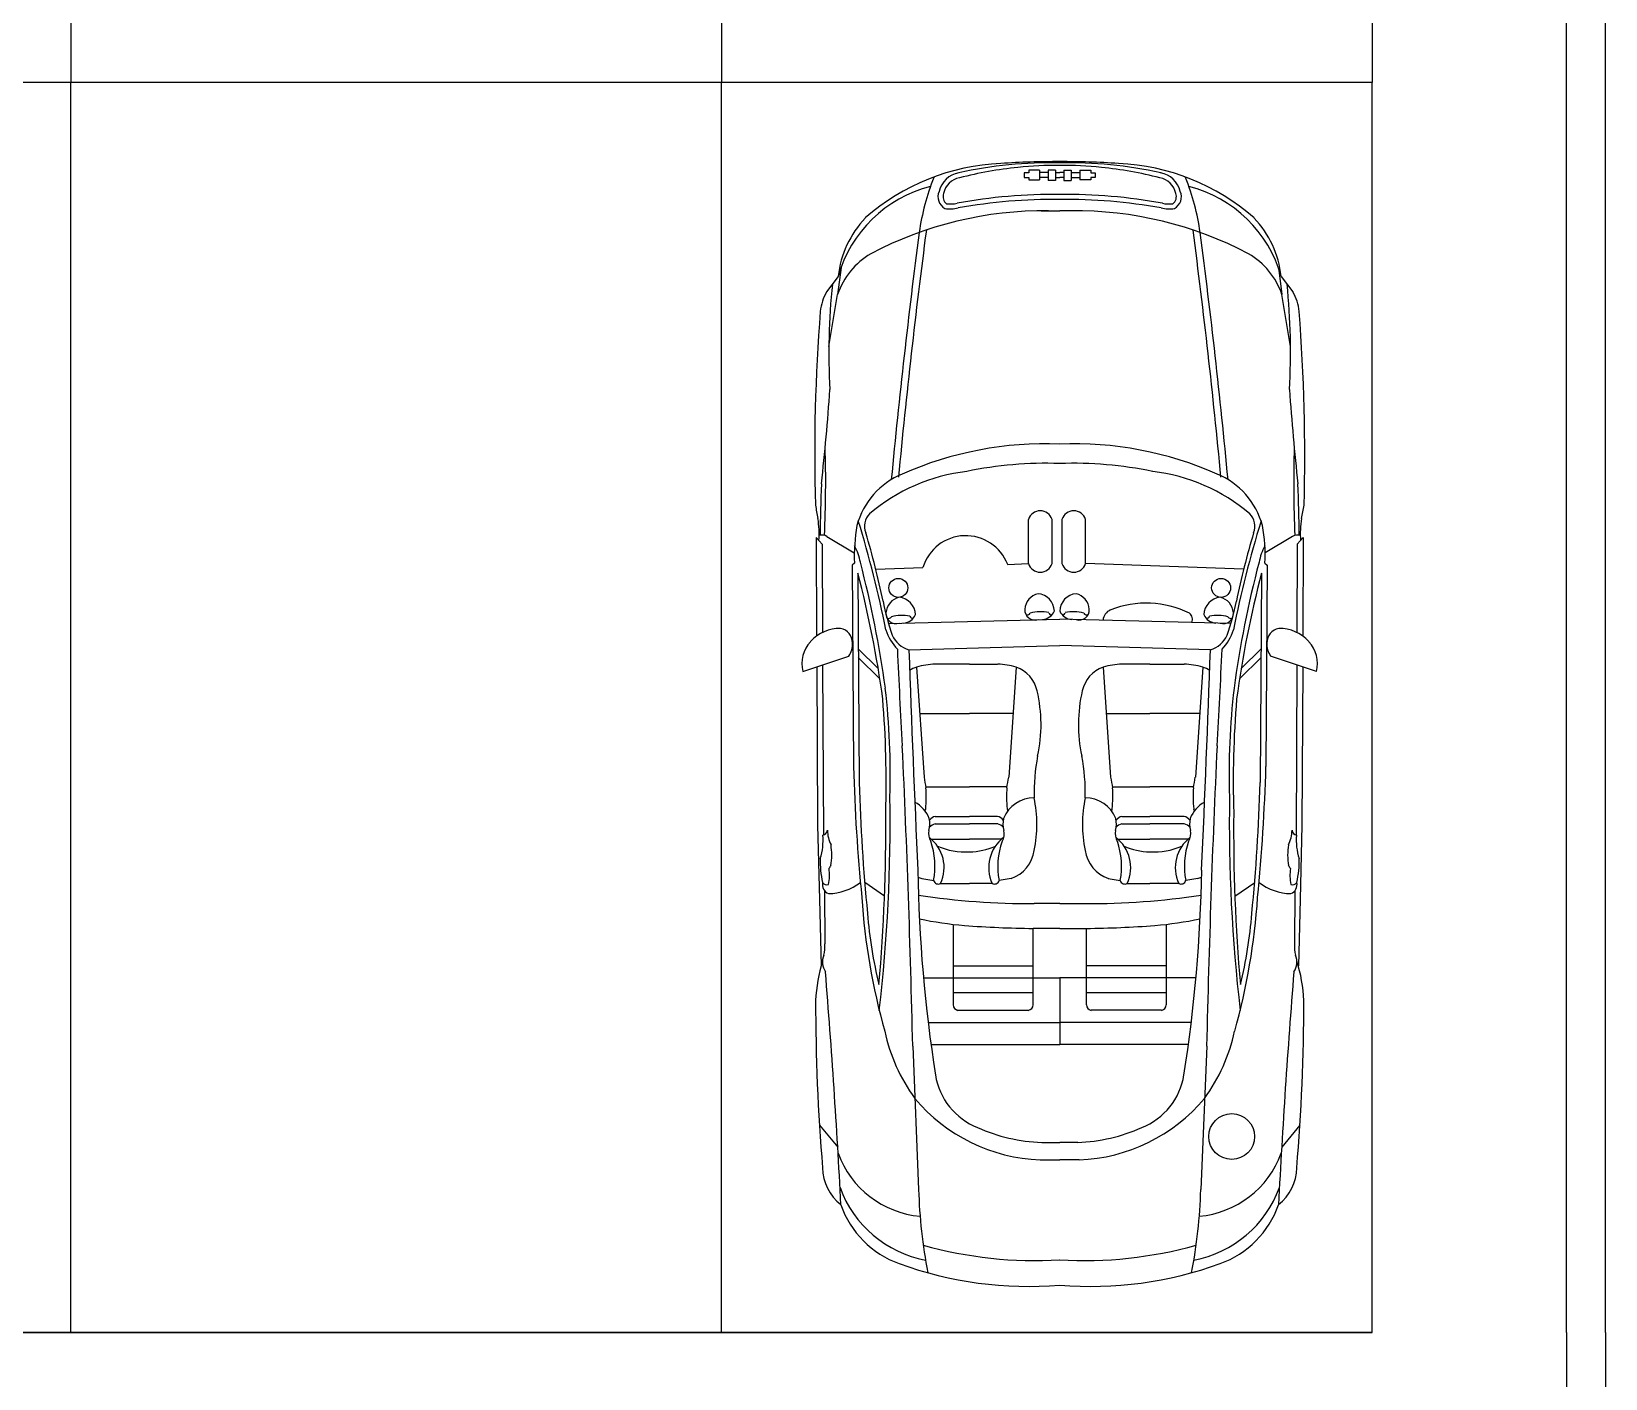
# Model space of a CAD drawing. Header units: inches. Extents: x 484217 to 497210, y -26946 to -21493.
# Drawn here: x 491765.9 to 492008.6, y -22751 to -22543.2 of the extents above; entities that cross this region are included whole.
import ezdxf

# ---------------------------------------------------------------- set-up
doc = ezdxf.new("R2010")
doc.units = ezdxf.units.IN
doc.header["$LTSCALE"] = 20
doc.header["$MEASUREMENT"] = 0
doc.layers.add('ceco.net 92', color=9, linetype='Continuous')
doc.layers.add('Parking', color=7, linetype='Continuous')

msp = doc.modelspace()

# ---------------------------------------------------------------- linework, layer by layer
at = {"layer": 'ceco.net 92', "linetype": 'ByBlock', "ltscale": 0.4}
for p, q in [((491918.99, -22565.03), (491918.99, -22565.77)), ((491919.68, -22565.03), (491918.99, -22565.03)), ((491918.99, -22565.77), (491919.68, -22565.77)), ((491921.33, -22564.65), (491919.68, -22564.65)), ((491919.68, -22564.65), (491919.68, -22565.03)), ((491919.68, -22565.77), (491919.68, -22566.11)), ((491919.68, -22566.11), (491921.33, -22566.11)), ((491921.33, -22564.65), (491921.33, -22566.11)), ((491922.7, -22564.98), (491921.33, -22564.98)), ((491922.7, -22565.78), (491921.33, -22565.78)), ((491922.7, -22564.66), (491922.7, -22566.21)), ((491923.81, -22564.66), (491922.7, -22564.66)), ((491923.81, -22566.21), (491922.7, -22566.21)), ((491923.81, -22564.66), (491923.81, -22566.21)), ((491923.81, -22564.98), (491924.46, -22564.98)), ((491923.81, -22565.78), (491924.46, -22565.78)), ((491925.1, -22564.98), (491924.46, -22564.98)), ((491925.1, -22565.78), (491924.46, -22565.78)), ((491925.1, -22564.66), (491925.1, -22566.21)), ((491925.1, -22564.66), (491926.21, -22564.66)), ((491925.1, -22566.21), (491926.21, -22566.21)), ((491926.21, -22564.66), (491926.21, -22566.21)), ((491926.21, -22564.98), (491927.58, -22564.98)), ((491926.21, -22565.78), (491927.58, -22565.78)), ((491927.58, -22564.65), (491929.24, -22564.65)), ((491927.58, -22564.65), (491927.58, -22566.11)), ((491929.24, -22566.11), (491927.58, -22566.11)), ((491929.24, -22564.65), (491929.24, -22565.03)), ((491929.24, -22565.03), (491929.92, -22565.03)), ((491929.24, -22565.77), (491929.24, -22566.11)), ((491929.92, -22565.77), (491929.24, -22565.77)), ((491929.92, -22565.03), (491929.92, -22565.77)), ((491921.6, -22570.89), (491924.46, -22570.89)), ((491927.32, -22570.89), (491924.46, -22570.89)), ((491890.31, -22581.01), (491888.51, -22583.4)), ((491890.75, -22579.64), (491890.2, -22583.79)), ((491958.17, -22579.64), (491958.71, -22583.79)), ((491958.61, -22581.01), (491960.4, -22583.4)), ((491888.87, -22591.85), (491890.2, -22583.79)), ((491960.04, -22591.85), (491958.71, -22583.79)), ((491919.66, -22625.29), (491919.66, -22618.51)), ((491923.28, -22625.29), (491923.28, -22618.51)), ((491924.82, -22625.29), (491924.82, -22618.51)), ((491928.43, -22625.29), (491928.43, -22618.51)), ((491886.91, -22621.27), (491886.97, -22636.52)), ((491886.91, -22621.27), (491887.83, -22622.32)), ((491887.83, -22622.32), (491887.89, -22635.95)), ((491888.55, -22621.11), (491892.79, -22623.67)), ((491960.36, -22621.11), (491956.12, -22623.67)), ((491961.09, -22622.32), (491961.03, -22635.95)), ((491962.01, -22621.27), (491961.09, -22622.32)), ((491962.01, -22621.27), (491961.94, -22636.52)), ((491892.81, -22625.24), (491892.44, -22625.53)), ((491892.44, -22625.53), (491892.65, -22656.63)), ((491893.33, -22626.77), (491893.54, -22659.09)), ((491896.1, -22626.16), (491903.36, -22625.9)), ((491916.43, -22625.44), (491919.67, -22625.32)), ((491952.81, -22626.16), (491928.43, -22625.29)), ((491955.59, -22626.77), (491955.38, -22659.09)), ((491956.1, -22625.24), (491956.47, -22625.53)), ((491956.47, -22625.53), (491956.26, -22656.63)), ((491898.05, -22634.53), (491924.46, -22633.88)), ((491950.86, -22634.53), (491924.46, -22633.88)), ((491893.4, -22638.47), (491896.47, -22641.47)), ((491901.21, -22638.59), (491924.46, -22637.92)), ((491947.71, -22638.59), (491924.46, -22637.92)), ((491955.51, -22638.47), (491952.45, -22641.47)), ((491884.88, -22641.95), (491891.93, -22639.58)), ((491887, -22641.24), (491887.1, -22665.66)), ((491887.91, -22640.93), (491888.03, -22667.19)), ((491893.41, -22639.82), (491896.73, -22643.09)), ((491902.4, -22641.28), (491903.55, -22658.25)), ((491910.56, -22640.84), (491905.25, -22640.84)), ((491910.56, -22640.84), (491914.89, -22640.84)), ((491917.75, -22641.28), (491916.6, -22658.25)), ((491931.17, -22641.28), (491932.31, -22658.25)), ((491938.36, -22640.84), (491934.02, -22640.84)), ((491938.36, -22640.84), (491943.66, -22640.84)), ((491946.51, -22641.28), (491945.37, -22658.25)), ((491955.5, -22639.82), (491952.19, -22643.09)), ((491964.03, -22641.95), (491956.98, -22639.58)), ((491961, -22640.93), (491960.89, -22667.19)), ((491961.92, -22641.24), (491961.81, -22665.66)), ((491902.88, -22648.42), (491910.56, -22648.42)), ((491917.27, -22648.42), (491910.56, -22648.42)), ((491931.65, -22648.42), (491938.36, -22648.42)), ((491946.03, -22648.42), (491938.36, -22648.42)), ((491903.82, -22659.74), (491910.56, -22659.74)), ((491916.33, -22659.74), (491910.56, -22659.74)), ((491932.58, -22659.74), (491938.36, -22659.74)), ((491945.1, -22659.74), (491938.36, -22659.74)), ((491887.1, -22665.66), (491887.4, -22677.12)), ((491905.25, -22665.47), (491910.56, -22665.47)), ((491905.26, -22664.3), (491910.56, -22664.3)), ((491914.88, -22664.3), (491910.56, -22664.3)), ((491914.9, -22665.47), (491910.56, -22665.47)), ((491934.02, -22665.47), (491938.36, -22665.47)), ((491934.03, -22664.3), (491938.36, -22664.3)), ((491943.65, -22664.3), (491938.36, -22664.3)), ((491943.66, -22665.47), (491938.36, -22665.47)), ((491961.81, -22665.66), (491961.52, -22677.12)), ((491904.67, -22667.83), (491910.56, -22667.83)), ((491915.48, -22667.83), (491910.56, -22667.83)), ((491933.44, -22667.83), (491938.36, -22667.83)), ((491944.24, -22667.83), (491938.36, -22667.83)), ((491888.2, -22675.76), (491888.24, -22683.96)), ((491894.39, -22674.46), (491897.45, -22676.55)), ((491903.19, -22673.89), (491905.03, -22674.2)), ((491906.09, -22674.66), (491910.56, -22674.66)), ((491914.05, -22674.66), (491910.56, -22674.66)), ((491916.96, -22673.89), (491915.12, -22674.2)), ((491931.95, -22673.89), (491933.79, -22674.2)), ((491934.86, -22674.66), (491938.36, -22674.66)), ((491942.82, -22674.66), (491938.36, -22674.66)), ((491945.73, -22673.89), (491943.89, -22674.2)), ((491954.52, -22674.55), (491951.47, -22676.66)), ((491960.72, -22675.76), (491960.67, -22683.96)), ((491887.4, -22677.12), (491887.66, -22687.37)), ((491924.46, -22677.76), (491920.52, -22677.76)), ((491924.46, -22677.76), (491928.39, -22677.76)), ((491961.52, -22677.12), (491961.25, -22687.37)), ((491908.02, -22680.95), (491908.02, -22693.34)), ((491924.46, -22681.59), (491920.35, -22681.59)), ((491920.35, -22693.34), (491920.35, -22681.59)), ((491924.46, -22681.59), (491928.57, -22681.59)), ((491928.57, -22693.34), (491928.57, -22681.59)), ((491940.89, -22680.95), (491940.89, -22693.34)), ((491908.02, -22687.33), (491920.35, -22687.33)), ((491940.89, -22687.33), (491928.57, -22687.33)), ((491903.46, -22689.22), (491924.46, -22689.22)), ((491945.45, -22689.22), (491924.46, -22689.22)), ((491924.46, -22689.22), (491924.46, -22699.48)), ((491908.02, -22691.44), (491920.35, -22691.44)), ((491928.57, -22691.44), (491940.89, -22691.44)), ((491908.76, -22694.21), (491919.61, -22694.21)), ((491940.15, -22694.21), (491929.3, -22694.21)), ((491904.18, -22696.11), (491924.46, -22696.11)), ((491944.73, -22696.11), (491924.46, -22696.11)), ((491901.79, -22699.76), (491902.7, -22721.83)), ((491904.61, -22699.48), (491924.46, -22699.48)), ((491944.3, -22699.48), (491924.46, -22699.48)), ((491947.12, -22699.76), (491946.21, -22721.83)), ((491887.43, -22711.94), (491890.23, -22715.32)), ((491961.49, -22711.94), (491958.68, -22715.32)), ((491921.68, -22714.6), (491924.46, -22714.6)), ((491927.23, -22714.6), (491924.46, -22714.6)), ((491921.47, -22717.26), (491924.46, -22717.26)), ((491927.44, -22717.26), (491924.46, -22717.26))]:
    msp.add_line(p, q, dxfattribs=at)
for centre, radius in [((491899.58, -22629.06), 1.46), ((491949.34, -22629.06), 1.46), ((491950.98, -22713.68), 3.53)]:
    msp.add_circle(centre, radius, dxfattribs=at)
for centre, radius, start, end in [((491916.86, -22597.44), 33.88, 92.4796, 131.3533), ((491923.06, -22628.67), 65.18, 88.7766, 102.5631), ((491923.14, -22619.52), 55.53, 95.2882, 104.725), ((491923.85, -22691.4), 128.08, 89.7285, 93.7838), ((491923.09, -22604.06), 40.15, 88.0499, 97.256), ((491925.06, -22691.4), 128.08, 86.2162, 90.2715), ((491925.85, -22628.67), 65.18, 77.4369, 91.2234), ((491925.82, -22604.06), 40.15, 82.744, 91.9501), ((491925.78, -22619.52), 55.53, 75.275, 84.7118), ((491932.05, -22597.44), 33.88, 48.6467, 87.5204), ((491939.16, -22579.36), 36.72, 158.3042, 172.0015), ((491909.54, -22568.76), 3.77, 99.9668, 167.0163), ((491909.6, -22568.88), 3.12, 100.7117, 167.7366), ((491939.31, -22568.88), 3.12, 12.2634, 79.2883), ((491939.37, -22568.76), 3.77, 12.9837, 80.0332), ((491909.75, -22579.36), 36.72, 7.9985, 21.6958), ((491909.48, -22586.44), 19.93, 104.3742, 164.1868), ((491907.75, -22568.74), 2.06, 156.3023, 241.261), ((491907.87, -22568.7), 1.4, 159.8902, 233.0209), ((491923.59, -22651.19), 82.82, 89.4, 100.4078), ((491925.32, -22651.19), 82.82, 79.5922, 90.6), ((491941.05, -22568.7), 1.4, 306.9791, 20.1098), ((491941.16, -22568.74), 2.06, 298.739, 23.6977), ((491939.43, -22586.44), 19.93, 15.8132, 75.6258), ((491922.16, -22628.42), 57.53, 89.4335, 117.8054), ((491907.62, -22566.19), 4.43, 258.7929, 285.674), ((491907.57, -22565.01), 4.84, 263.5513, 282.6293), ((491923.78, -22654.79), 85.65, 89.5489, 100.0611), ((491925.13, -22654.79), 85.65, 79.9389, 90.4511), ((491926.75, -22628.42), 57.53, 62.1946, 90.5665), ((491941.29, -22566.19), 4.43, 254.326, 281.2071), ((491941.34, -22565.01), 4.84, 257.3707, 276.4487), ((491905.69, -22582.68), 15.47, 136.4256, 173.7926), ((492953.04, -22711.55), 1058.14, 172.52343, 174.60096), ((490895.87, -22711.55), 1058.14, 5.39904, 7.47657), ((491943.22, -22582.68), 15.47, 6.2074, 43.5744), ((492951.94, -22711.93), 1058.14, 172.52343, 174.60096), ((490896.97, -22711.93), 1058.14, 5.39904, 7.47657), ((491901.29, -22587.65), 11.74, 120.5083, 160.8185), ((491947.63, -22587.65), 11.74, 19.1815, 59.4917), ((491894.94, -22587.14), 7.43, 149.7763, 174.3378), ((491991.34, -22592.75), 102.47, 174.0929, 183.208), ((491857.58, -22592.75), 102.47, 356.792, 5.9071), ((491953.98, -22587.14), 7.43, 5.6622, 30.2237), ((492170.75, -22608.51), 284.07, 175.5391, 181.5729), ((491678.17, -22608.51), 284.07, 358.4271, 4.4609), ((491559.41, -22576.27), 330.36, 353.6138, 356.1446), ((492289.5, -22576.27), 330.36, 183.8554, 186.3862), ((491703.38, -22612.77), 185, 357.4583, 1.6741), ((491922.22, -22661.14), 54.3, 87.6369, 113.9407), ((491926.7, -22661.14), 54.3, 66.0593, 92.3631), ((492145.53, -22612.77), 185, 178.3259, 182.5417), ((491922.34, -22669.67), 59.83, 87.9716, 101.7858), ((491926.57, -22669.67), 59.83, 78.2142, 92.0284), ((491904.78, -22622.61), 12.02, 112.5113, 164.7357), ((491913.66, -22639.7), 28.82, 97.0586, 129.984), ((491935.25, -22639.7), 28.82, 50.016, 82.9414), ((491944.13, -22622.61), 12.02, 15.2643, 67.4887), ((492065.55, -22621.05), 178.01, 177.4141, 179.9724), ((491783.36, -22621.05), 178.01, 0.0276, 2.5859), ((492008.8, -22593.2), 124.18, 190.7237, 191.683), ((491897.15, -22619.54), 2.79, 136.3282, 201.5072), ((491921.47, -22619.06), 1.89, 16.8513, 163.1487), ((491926.62, -22619.06), 1.89, 16.8513, 163.1487), ((491951.76, -22619.54), 2.79, 338.4928, 43.6718), ((491840.12, -22593.2), 124.18, 348.317, 349.2763), ((491872.05, -22620.71), 15.32, 356.0663, 8.8793), ((491919.37, -22624.07), 26.58, 169.9869, 182.5209), ((491733.66, -22668.13), 167.21, 11.2414, 17.1819), ((492115.25, -22668.13), 167.21, 162.8181, 168.7586), ((491929.55, -22624.07), 26.58, 357.4791, 10.0131), ((491976.87, -22620.71), 15.32, 171.1207, 183.9337), ((491887.84, -22622.46), 1.53, 62.0371, 107.8668), ((491775.85, -22656.22), 123.95, 11.6969, 16.7153), ((491909.98, -22627.93), 6.92, 21.098, 162.967), ((492073.07, -22656.22), 123.95, 163.2847, 168.3031), ((491961.08, -22622.46), 1.53, 72.1332, 117.9629), ((491884.54, -22626.88), 9.36, 10.8566, 27.5456), ((491964.38, -22626.88), 9.36, 152.4544, 169.1434), ((491735.27, -22668.23), 163.41, 7.7493, 14.6958), ((491735.66, -22666.57), 163.41, 7.7493, 14.6958), ((491921.47, -22624.75), 1.89, 196.8513, 343.1487), ((491926.62, -22624.75), 1.89, 196.8513, 343.1487), ((492113.25, -22666.57), 163.41, 165.3042, 172.2507), ((492113.65, -22668.23), 163.41, 165.3042, 172.2507), ((491932.68, -22624.39), 36.08, 190.696, 199.3746), ((491900.33, -22633.09), 2.66, 103.566, 176.0612), ((491899.43, -22633.3), 2.8, 2.334, 84.3155), ((491921.74, -22632.54), 2.66, 103.566, 176.0612), ((491920.84, -22632.74), 2.8, 2.334, 84.3155), ((491927.26, -22632.74), 2.8, 95.6845, 177.666), ((491926.36, -22632.54), 2.66, 3.9388, 76.434), ((491937.79, -22646.32), 14.91, 63.4504, 111.5249), ((491949.48, -22633.3), 2.8, 95.6845, 177.666), ((491948.58, -22633.09), 2.66, 3.9388, 76.434), ((491916.24, -22624.39), 36.08, 340.6254, 349.304), ((491899.23, -22633.02), 1.56, 176.1507, 287.7977), ((491898.08, -22633.27), 0.5, 239.575, 329.6698), ((491900.12, -22639.54), 6.23, 78.532, 104.9657), ((491900.26, -22632.35), 2.14, 273.1658, 337.0853), ((491901.78, -22633.33), 0.432, 193.8542, 281.6444), ((491920.64, -22632.46), 1.56, 176.1507, 287.7977), ((491919.49, -22632.71), 0.5, 239.575, 329.6698), ((491921.53, -22638.98), 6.23, 78.532, 104.9657), ((491921.67, -22631.79), 2.14, 273.1658, 337.0853), ((491923.19, -22632.78), 0.432, 193.8542, 281.6444), ((491926.43, -22631.79), 2.14, 202.9147, 266.8342), ((491924.9, -22632.78), 0.432, 258.3556, 346.1458), ((491926.56, -22638.98), 6.23, 75.0343, 101.468), ((491927.46, -22632.46), 1.56, 252.2023, 3.8493), ((491928.6, -22632.71), 0.5, 210.3302, 300.425), ((491932.96, -22634.15), 1.81, 110.948, 177.3754), ((491943.85, -22633.89), 1.09, 332.1578, 56.4868), ((491948.65, -22632.35), 2.14, 202.9147, 266.8342), ((491947.13, -22633.33), 0.432, 258.3556, 346.1458), ((491948.79, -22639.54), 6.23, 75.0343, 101.468), ((491949.68, -22633.02), 1.56, 252.2023, 3.8493), ((491950.83, -22633.27), 0.5, 210.3302, 300.425), ((491890.62, -22641.41), 6.11, 89.4849, 138.3148), ((491890.27, -22637.52), 2.24, 358.947, 79.5939), ((491904.76, -22633.34), 7.42, 197.1686, 224.1637), ((491902.41, -22634.62), 4.16, 204.8162, 253.1166), ((491946.5, -22634.62), 4.16, 286.8834, 335.1838), ((491944.16, -22633.34), 7.42, 315.8363, 342.8314), ((491958.65, -22637.52), 2.24, 100.4061, 181.053), ((491958.3, -22641.41), 6.11, 41.6852, 90.5151), ((491889.52, -22640.69), 4.81, 136.1162, 195.2311), ((491889.38, -22637.76), 3.14, 324.5205, 3.7011), ((492891.86, -22595.54), 993.36, 182.47923, 183.34157), ((495705.93, -22502.9), 3807.14, 182.04259, 182.55444), ((488142.98, -22502.9), 3807.14, 357.44556, 357.95741), ((490957.06, -22595.54), 993.36, 356.65843, 357.52077), ((491959.54, -22637.76), 3.14, 176.2989, 215.4795), ((491959.39, -22640.69), 4.81, 344.7689, 43.8838), ((491904.03, -22645.97), 4.97, 109.219, 123.0743), ((491905.47, -22651.73), 10.9, 91.1376, 106.3676), ((491914.68, -22651.73), 10.9, 73.6324, 88.8624), ((491916.11, -22645.97), 4.97, 11.9043, 70.781), ((491932.8, -22645.97), 4.97, 109.219, 168.0957), ((491934.24, -22651.73), 10.9, 91.1376, 106.3676), ((491943.44, -22651.73), 10.9, 73.6324, 88.8624), ((491944.88, -22645.97), 4.97, 56.9257, 70.781), ((491741.19, -22658.95), 156.51, 358.2465, 4.6738), ((491784.76, -22657.65), 113.57, 358.1682, 6.6272), ((491898.79, -22650.15), 22.79, 347.734, 13.2048), ((491950.13, -22650.15), 22.79, 166.7952, 192.266), ((492064.15, -22657.65), 113.57, 173.3728, 181.8318), ((492107.72, -22658.95), 156.51, 175.3262, 181.7535), ((489967.96, -22743.48), 1934.33, 1.2954, 2.66804), ((493880.95, -22743.48), 1934.33, 177.33196, 178.7046), ((491949.78, -22660.67), 29.28, 168.8086, 181.4888), ((491899.13, -22660.67), 29.28, 358.5112, 11.1914), ((492183.08, -22648.22), 290.54, 181.6581, 185.6442), ((491946.97, -22651.13), 44.01, 189.3191, 191.4599), ((491873.17, -22651.13), 44.01, 348.5401, 350.6809), ((491975.74, -22651.13), 44.01, 189.3191, 191.4599), ((491901.94, -22651.13), 44.01, 348.5401, 350.6809), ((491665.84, -22648.22), 290.54, 354.3558, 358.3419), ((492183.96, -22650.69), 290.54, 181.6581, 185.6442), ((491647.98, -22665.36), 250.33, 353.3724, 0.934), ((491883.66, -22661.23), 20.23, 354.6132, 3.8473), ((491936.49, -22661.23), 20.23, 176.1527, 185.3868), ((491912.42, -22661.23), 20.23, 354.6132, 3.8473), ((491965.26, -22661.23), 20.23, 176.1527, 185.3868), ((492200.94, -22665.36), 250.33, 179.066, 186.6276), ((491664.95, -22650.69), 290.54, 354.3558, 358.3419), ((491625.41, -22666.4), 272.23, 354.9734, 0.5611), ((491899.6, -22666.57), 5.14, 22.3975, 60.6151), ((491903.25, -22663.08), 0.553, 319.6076, 354.8527), ((491920.55, -22666.57), 5.14, 90.4832, 157.6025), ((491916.9, -22663.08), 0.553, 185.1473, 220.3924), ((491901.21, -22665.52), 19.73, 348.2379, 11.9629), ((491947.7, -22665.52), 19.73, 168.0371, 191.7621), ((491928.36, -22666.57), 5.14, 22.3975, 89.5168), ((491932.02, -22663.08), 0.553, 319.6076, 354.8527), ((491949.32, -22666.57), 5.14, 119.3849, 157.6025), ((491945.66, -22663.08), 0.553, 185.1473, 220.3924), ((492223.5, -22666.4), 272.23, 179.4389, 185.0266), ((491900.46, -22665.44), 3.98, 345.012, 11.9446), ((491905.66, -22665.87), 1.62, 104.0887, 141.4563), ((491905.43, -22666.72), 1.26, 97.9059, 144.3308), ((491914.49, -22665.87), 1.62, 38.5437, 75.9113), ((491914.72, -22666.72), 1.26, 35.6692, 82.0941), ((491919.69, -22665.44), 3.98, 168.0554, 194.988), ((491929.22, -22665.44), 3.98, 345.012, 11.9446), ((491934.43, -22665.87), 1.62, 104.0887, 141.4563), ((491934.19, -22666.72), 1.26, 97.9059, 144.3308), ((491943.25, -22665.87), 1.62, 38.5437, 75.9113), ((491943.49, -22666.72), 1.26, 35.6692, 82.0941), ((491948.46, -22665.44), 3.98, 168.0554, 194.988), ((491879.13, -22668.05), 8.85, 341.9331, 5.3947), ((491887.77, -22666.36), 0.871, 281.3717, 354.4621), ((491894.04, -22666.26), 5.41, 182.0162, 206.6401), ((491906.52, -22666.97), 2.28, 167.3205, 211.2352), ((491900.8, -22672.19), 5.84, 335.0712, 52.9273), ((491893.44, -22672.02), 11.79, 349.337, 19.1988), ((491919.35, -22672.19), 5.84, 127.0727, 204.9288), ((491926.7, -22672.02), 11.79, 160.8012, 190.663), ((491913.63, -22666.97), 2.28, 328.7648, 12.6795), ((491935.29, -22666.97), 2.28, 167.3205, 211.2352), ((491929.57, -22672.19), 5.84, 335.0712, 52.9273), ((491922.21, -22672.02), 11.79, 349.337, 19.1988), ((491948.11, -22672.19), 5.84, 127.0727, 204.9288), ((491955.47, -22672.02), 11.79, 160.8012, 190.663), ((491942.39, -22666.97), 2.28, 328.7648, 12.6795), ((491954.88, -22666.26), 5.41, 333.3599, 357.9838), ((491961.15, -22666.36), 0.871, 185.5379, 258.6283), ((491969.78, -22668.05), 8.85, 174.6053, 198.0669), ((491900.9, -22671.33), 13.37, 177.6843, 193.6152), ((491877.74, -22670.27), 11.57, 351.9142, 7.8999), ((491909.96, -22658.85), 10.94, 246.5377, 273.0986), ((491910.18, -22658.85), 10.94, 271.9607, 293.4623), ((491915.22, -22668.83), 5.35, 289.0023, 352.384), ((491933.7, -22668.83), 5.35, 187.616, 250.9977), ((491938.73, -22658.85), 10.94, 246.5377, 268.0393), ((491938.95, -22658.85), 10.94, 266.9014, 293.4623), ((491971.17, -22670.27), 11.57, 172.1001, 188.0858), ((491948.01, -22671.33), 13.37, 346.3848, 2.3157), ((491881.07, -22673.36), 7.89, 349.5516, 7.4148), ((491890.1, -22672.86), 1.32, 133.1546, 156.5923), ((492131.65, -22668.71), 229.11, 180.9666, 188.9081), ((491717.27, -22668.71), 229.11, 351.0919, 359.0334), ((491958.81, -22672.86), 1.32, 23.4077, 46.8454), ((491967.85, -22673.36), 7.89, 172.5852, 190.4484), ((491889.35, -22674.82), 1.48, 166.5921, 248.2713), ((491888.53, -22674.14), 0.708, 208.3927, 294.7941), ((491888.76, -22668.13), 8.07, 270.2668, 307.9562), ((491904.93, -22668.83), 5.35, 244.0948, 250.9977), ((491905.74, -22673.99), 0.748, 196.333, 297.6818), ((491914.4, -22673.99), 0.748, 242.3182, 343.667), ((491934.51, -22673.99), 0.748, 196.333, 297.6818), ((491943.17, -22673.99), 0.748, 242.3182, 343.667), ((491943.98, -22668.83), 5.35, 289.0023, 295.9052), ((491960.15, -22668.13), 8.07, 232.0438, 269.7332), ((491960.38, -22674.14), 0.708, 245.2059, 331.6073), ((491959.57, -22674.82), 1.48, 291.7287, 13.4079), ((491994.9, -22670.12), 101.18, 183.7829, 195.6695), ((491920.05, -22563.39), 114.37, 261.2606, 270.2395), ((491928.87, -22563.39), 114.37, 269.7605, 278.7394), ((491854.02, -22670.12), 101.18, 344.3305, 356.2171), ((491963.6, -22673.83), 68.99, 184.5132, 193.7694), ((491916.24, -22613.43), 68.02, 258.6191, 264.5406), ((491932.67, -22613.43), 68.02, 275.4594, 281.3809), ((491885.31, -22673.83), 68.99, 346.2306, 355.4868), ((491922.59, -22503.03), 178.57, 265.8827, 269.2786), ((491926.32, -22503.03), 178.57, 270.7214, 274.1173), ((491883.21, -22684.4), 5.06, 345.1221, 4.9469), ((491965.71, -22684.4), 5.06, 175.0531, 194.8779), ((491910.72, -22693.73), 23.91, 162.7044, 177.5117), ((491890.58, -22686.75), 2.7, 157.1536, 214.0373), ((491958.33, -22686.75), 2.7, 325.9627, 22.8464), ((491938.2, -22693.73), 23.91, 2.4883, 17.2956), ((490672.53, -22786.8), 1219.8, 2.94215, 4.63357), ((493176.38, -22786.8), 1219.8, 175.36643, 177.05785), ((492192.32, -22692.8), 305.5, 179.9784, 184.8235), ((491656.59, -22692.8), 305.5, 355.1765, 0.0216), ((491908.93, -22693.33), 0.901, 180.7327, 259.4708), ((491919.45, -22693.33), 0.901, 280.5292, 359.2673), ((491929.47, -22693.33), 0.901, 180.7327, 259.4708), ((491939.99, -22693.33), 0.901, 280.5292, 359.2673), ((491924.37, -22691.59), 27.52, 192.2932, 216.0657), ((491924.54, -22691.59), 27.52, 323.9343, 347.7068), ((491915.7, -22702.52), 10.53, 189.103, 248.2899), ((491933.22, -22702.52), 10.53, 291.7101, 350.897), ((491922.41, -22690.84), 26.44, 219.8857, 267.9657), ((491926.5, -22690.84), 26.44, 272.0343, 320.1143), ((491922.66, -22687.97), 26.64, 245.9563, 267.9016), ((491926.25, -22687.97), 26.64, 272.0984, 294.0437), ((491904.28, -22711.15), 14.89, 200.0401, 264.8145), ((491944.63, -22711.15), 14.89, 275.1855, 339.9599), ((491895.14, -22718.46), 7.23, 180.2588, 232.3561), ((491953.77, -22718.46), 7.23, 307.6439, 359.7412), ((491907, -22715.58), 17.46, 199.9436, 259.3433), ((491985.64, -22719.21), 82.98, 181.8129, 190.7507), ((491863.28, -22719.21), 82.98, 349.2493, 358.1871), ((491941.92, -22715.58), 17.46, 280.6567, 340.0564), ((491904.71, -22719.33), 14.81, 199.1451, 250.3076), ((491944.2, -22719.33), 14.81, 289.6924, 340.8549), ((491920.74, -22668.54), 64.27, 254.3613, 273.3117), ((491928.17, -22668.54), 64.27, 266.6883, 285.6387), ((491919.58, -22679.06), 57.73, 249.8823, 274.8473), ((491929.34, -22679.06), 57.73, 265.1527, 290.1177)]:
    msp.add_arc(centre, radius, start, end, dxfattribs=at)
at = {"layer": 'Parking'}
for p, q in [((492002.61, -22743.9), (492002.61, -22291.3)), ((492008.61, -22743.9), (492008.61, -22291.3)), ((491772.01, -22358.3), (491772.01, -22551.1)), ((491772.01, -22358.3), (491772.01, -22551.1)), ((491872.31, -22358.3), (491872.31, -22551.1)), ((491872.31, -22358.3), (491872.31, -22551.1)), ((491972.61, -22358.3), (491972.61, -22551.1)), ((491972.61, -22358.3), (491972.61, -22551.1)), ((491772.01, -22551.1), (491671.71, -22551.1)), ((491772.01, -22551.1), (491671.71, -22551.1)), ((491772.01, -22743.9), (491772.01, -22551.1)), ((491872.31, -22551.1), (491772.01, -22551.1)), ((491772.01, -22743.9), (491772.01, -22551.1)), ((491872.31, -22551.1), (491772.01, -22551.1)), ((491872.31, -22743.9), (491872.31, -22551.1)), ((491972.61, -22551.1), (491872.31, -22551.1)), ((491872.31, -22743.9), (491872.31, -22551.1)), ((491972.61, -22551.1), (491872.31, -22551.1)), ((491972.61, -22743.9), (491972.61, -22551.1)), ((491972.61, -22743.9), (491972.61, -22551.1)), ((491671.71, -22743.9), (491772.01, -22743.9)), ((491772.01, -22743.9), (491671.71, -22743.9)), ((491772.01, -22743.9), (491872.31, -22743.9)), ((491872.31, -22743.9), (491772.01, -22743.9)), ((491872.31, -22743.9), (491972.61, -22743.9)), ((491972.61, -22743.9), (491872.31, -22743.9)), ((492002.61, -22743.9), (492002.61, -22762.9)), ((492008.61, -22743.9), (492008.61, -22762.9))]:
    msp.add_line(p, q, dxfattribs=at)

doc.saveas('drawing.dxf')
